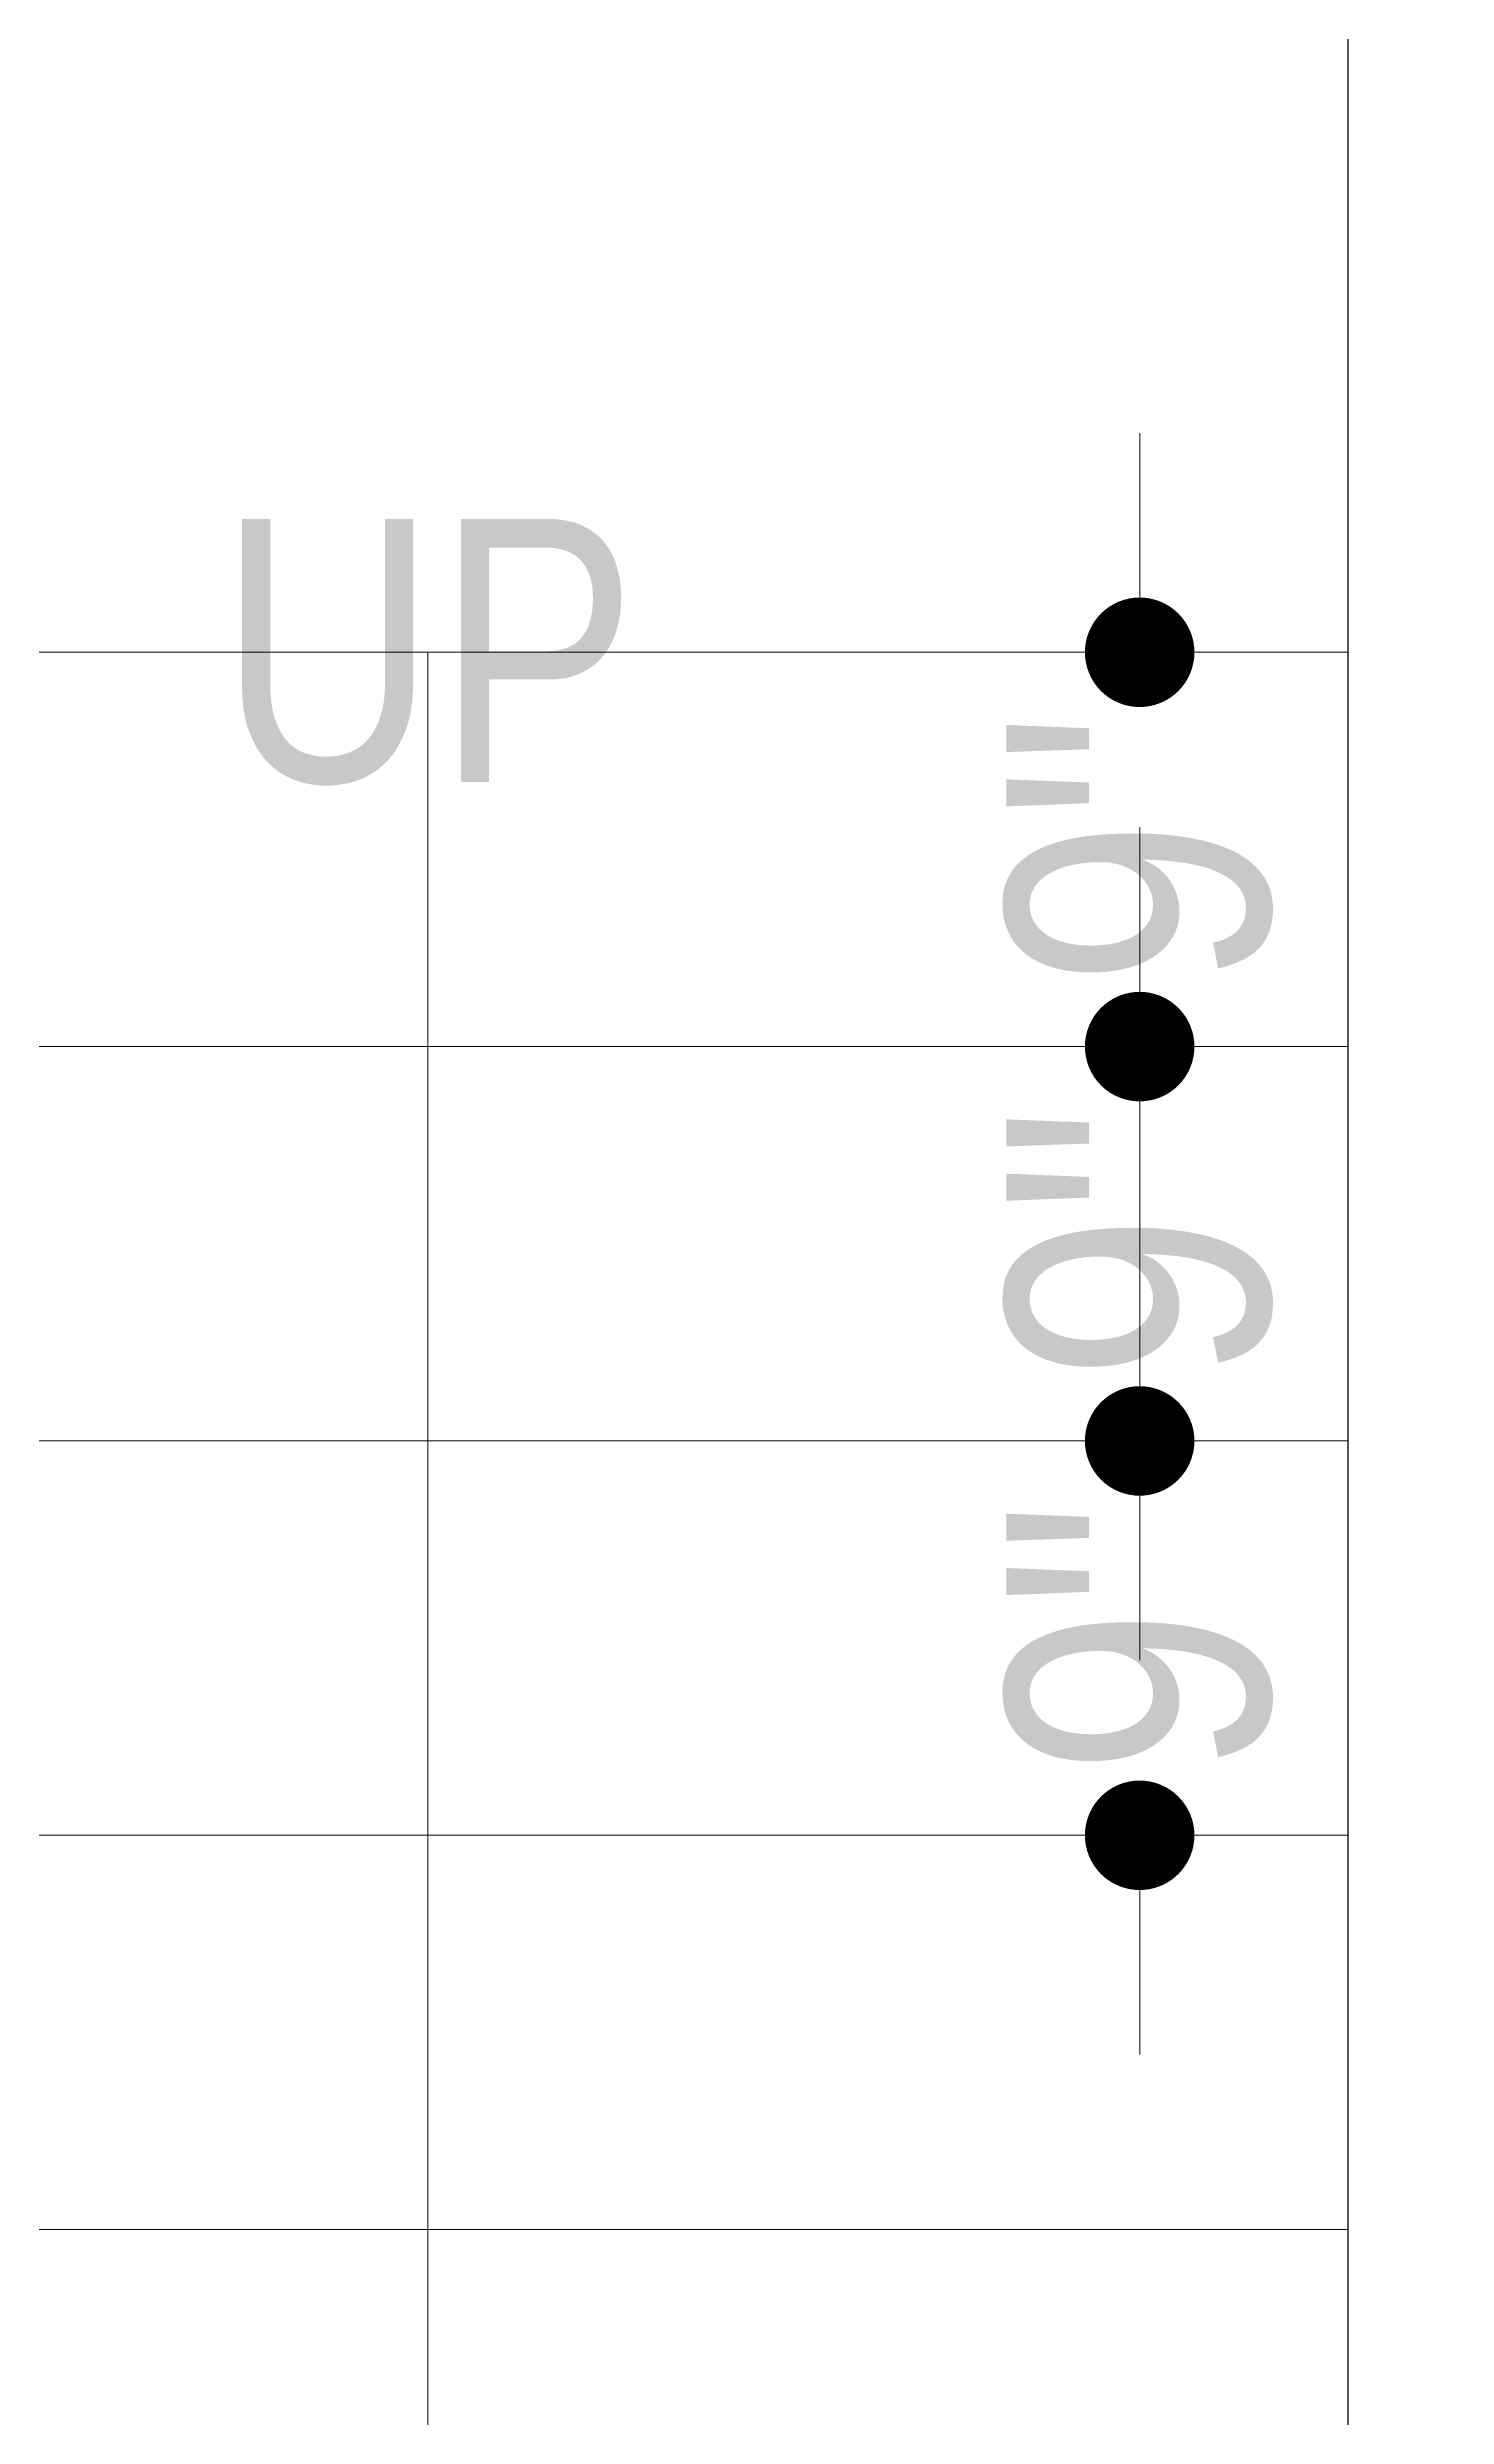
# Model space of a CAD drawing. Header units: millimetres. Extents: x 56222 to 3066687, y -650199 to -121287.
# Drawn here: x 152244.5 to 152276.5, y -173342.9 to -173288.8 of the extents above; entities that cross this region are included whole.
import ezdxf

# ---------------------------------------------------------------- set-up
doc = ezdxf.new("R2010")
doc.units = ezdxf.units.MM
doc.header["$MEASUREMENT"] = 0
doc.header["$PDMODE"] = 35
doc.layers.get('Defpoints').update_dxf_attribs({"color": 220})
for name, color, linetype, lineweight in [('GROUND FLOOR', 7, 'Continuous', 9), ('GROUND FLOOR  ( DIM )', 7, 'Continuous', 9), ('GROUND FLOOR  ( PLINE )', 251, 'Continuous', 30), ('GROUND FLOOR ( STAIR )', 251, 'Continuous', 9)]:
    doc.layers.add(name, color=color, linetype=linetype, lineweight=lineweight)
doc.layers.add('GROUND FLOOR  ( Text )', color=251, linetype='Continuous')
doc.styles.add('Cn BT~6', font='swissc.ttf', dxfattribs={"height": 6})
doc.styles.add("Cn_BT_0'-0", font='swissc.ttf')
doc.dimstyles.new('Cn BT~6', dxfattribs={"dimtxt": 0.18, "dimasz": 2.5, "dimexe": 2.5, "dimexo": 0, "dimgap": 0.09, "dimtad": 0, "dimdec": 3, "dimzin": 3, "dimdsep": 46, "dimlunit": 4, "dimtxsty": 'Cn BT~6', "dimblk": 'DOT', "dimcen": 0.09, "dimdle": 2, "dimclrd": 250, "dimclre": 250, "dimclrt": 5, "dimadec": 0, "dimazin": 0, "dimtfac": 0.75, "dimtdec": 3, "dimtofl": 0, "dimtmove": 0, "dimatfit": 3, "dimfxl": 1, "dimtolj": 1, "dimtzin": 0, "dimlwd": 15, "dimlwe": 15, "dimarcsym": 0})

# ---------------------------------------------------------------- blocks, each defined once
blk = doc.blocks.new('_Dot')
at = {"color": 0, "linetype": 'ByBlock', "lineweight": -2}
blk.add_line((-0.5, 0), (-1, 0), dxfattribs=at)
at = {"color": 0, "linetype": 'ByBlock', "const_width": 0.5}
blk.add_lwpolyline([(-0.25, 0, 1), (0.25, 0, 1)], format="xyb", close=True, dxfattribs=at)
blk = doc.blocks.new('*D180')
at = {"layer": 'Defpoints', "color": 0, "lineweight": 0, "transparency": 16777216}
for p in [(152274.207, -173302.605), (152269.451, -173311.605), (152273.507, -173311.605)]:
    blk.add_point(p, dxfattribs=at)
at = {"layer": 'GROUND FLOOR  ( DIM )', "color": 250, "lineweight": 15, "transparency": 16777216}
for p, q in [((152269.451, -173300.105), (152269.451, -173297.605)), ((152274.207, -173302.605), (152266.951, -173302.605)), ((152273.507, -173311.605), (152266.951, -173311.605)), ((152269.451, -173314.105), (152269.451, -173316.605))]:
    blk.add_line(p, q, dxfattribs=at)
at = {"layer": 'GROUND FLOOR  ( DIM )', "color": 250, "lineweight": 15, "transparency": 16777216, "xscale": 2.5, "yscale": 2.5, "zscale": 2.5}
for p, rotation in [((152269.451, -173302.605), 270), ((152269.451, -173311.605), 90)]:
    blk.add_blockref('_Dot', p, dxfattribs=dict(at, rotation=rotation))
at = {"layer": 'GROUND FLOOR  ( DIM )', "color": 5, "transparency": 16777216, "insert": (152269.451, -173307.105), "char_height": 6, "attachment_point": 5, "rotation": 90, "style": 'Cn BT~6'}
blk.add_mtext('\\A1;9"', dxfattribs=at)
blk = doc.blocks.new('*D179')
at = {"layer": 'Defpoints', "color": 0, "lineweight": 0, "transparency": 16777216}
for p in [(152273.507, -173311.605), (152269.451, -173320.605), (152273.507, -173320.605)]:
    blk.add_point(p, dxfattribs=at)
at = {"layer": 'GROUND FLOOR  ( DIM )', "color": 250, "lineweight": 15, "transparency": 16777216}
for p, q in [((152269.451, -173309.105), (152269.451, -173306.605)), ((152273.507, -173311.605), (152266.951, -173311.605)), ((152273.507, -173320.605), (152266.951, -173320.605)), ((152269.451, -173323.105), (152269.451, -173325.605))]:
    blk.add_line(p, q, dxfattribs=at)
at = {"layer": 'GROUND FLOOR  ( DIM )', "color": 250, "lineweight": 15, "transparency": 16777216, "xscale": 2.5, "yscale": 2.5, "zscale": 2.5}
for p, rotation in [((152269.451, -173311.605), 270), ((152269.451, -173320.605), 90)]:
    blk.add_blockref('_Dot', p, dxfattribs=dict(at, rotation=rotation))
at = {"layer": 'GROUND FLOOR  ( DIM )', "color": 5, "transparency": 16777216, "insert": (152269.451, -173316.105), "char_height": 6, "attachment_point": 5, "rotation": 90, "style": 'Cn BT~6'}
blk.add_mtext('\\A1;9"', dxfattribs=at)
blk = doc.blocks.new('*D178')
at = {"layer": 'Defpoints', "color": 0, "lineweight": 0, "transparency": 16777216}
for p in [(152273.507, -173320.605), (152269.451, -173329.605), (152273.507, -173329.605)]:
    blk.add_point(p, dxfattribs=at)
at = {"layer": 'GROUND FLOOR  ( DIM )', "color": 250, "lineweight": 15, "transparency": 16777216}
for p, q in [((152269.451, -173318.105), (152269.451, -173315.605)), ((152273.507, -173320.605), (152266.951, -173320.605)), ((152273.507, -173329.605), (152266.951, -173329.605)), ((152269.451, -173332.105), (152269.451, -173334.605))]:
    blk.add_line(p, q, dxfattribs=at)
at = {"layer": 'GROUND FLOOR  ( DIM )', "color": 250, "lineweight": 15, "transparency": 16777216, "xscale": 2.5, "yscale": 2.5, "zscale": 2.5}
for p, rotation in [((152269.451, -173320.605), 270), ((152269.451, -173329.605), 90)]:
    blk.add_blockref('_Dot', p, dxfattribs=dict(at, rotation=rotation))
at = {"layer": 'GROUND FLOOR  ( DIM )', "color": 5, "transparency": 16777216, "insert": (152269.451, -173325.105), "char_height": 6, "attachment_point": 5, "rotation": 90, "style": 'Cn BT~6'}
blk.add_mtext('\\A1;9"', dxfattribs=at)

msp = doc.modelspace()

# ---------------------------------------------------------------- linework, layer by layer
at = {"layer": 'GROUND FLOOR'}
msp.add_line((152274.2071, -173253.105), (152274.2071, -173407.605), dxfattribs=at)
at = {"layer": 'GROUND FLOOR  ( PLINE )'}
msp.add_lwpolyline([(152274.2071, -173253.105), (152302.7071, -173253.105), (152302.7071, -173257.605), (152278.7071, -173257.605), (152278.7071, -173407.605), (152274.2071, -173407.605)], close=True, dxfattribs=at)
at = {"layer": 'GROUND FLOOR ( STAIR )'}
for p, q in [((152274.2071, -173302.605), (152232.2071, -173302.605)), ((152274.2071, -173311.605), (152232.2071, -173311.605)), ((152274.2071, -173320.605), (152232.2071, -173320.605)), ((152274.2071, -173329.605), (152232.2071, -173329.605)), ((152274.2071, -173338.605), (152232.2071, -173338.605))]:
    msp.add_line(p, q, dxfattribs=at)
msp.add_lwpolyline([(152178.2071, -173377.605), (152187.2071, -173356.605), (152187.2071, -173363.605), (152178.2071, -173377.605), (152187.2071, -173398.605), (152187.2071, -173391.605), (152178.2071, -173377.605), (152253.2071, -173377.605), (152253.2071, -173302.605)], dxfattribs=at)

# ---------------------------------------------------------------- texts
at = {"layer": 'GROUND FLOOR  ( Text )', "insert": (152253.2071, -173302.605), "char_height": 6, "attachment_point": 5, "style": "Cn_BT_0'-0"}
msp.add_mtext('UP', dxfattribs=at)

# ---------------------------------------------------------------- dimensions: what is measured, and where the dimension line sits
at = {"layer": 'GROUND FLOOR  ( DIM )'}
for base, p1, p2, picture, middle in [((152269.4511, -173311.605), (152274.2071, -173302.605), (152273.5071, -173311.605), '*D180', (152269.4511, -173307.105)), ((152269.4511, -173320.605), (152273.5071, -173311.605), (152273.5071, -173320.605), '*D179', (152269.4511, -173316.105)), ((152269.4511, -173329.605), (152273.5071, -173320.605), (152273.5071, -173329.605), '*D178', (152269.4511, -173325.105))]:
    dim = msp.add_linear_dim(base=base, p1=p1, p2=p2, angle=90, dimstyle='Cn BT~6', override={"dimtmove": 1}, dxfattribs=at)
    dim.commit()
    dim.dimension.update_dxf_attribs({"geometry": picture, "text_midpoint": middle})

doc.saveas('drawing.dxf')
